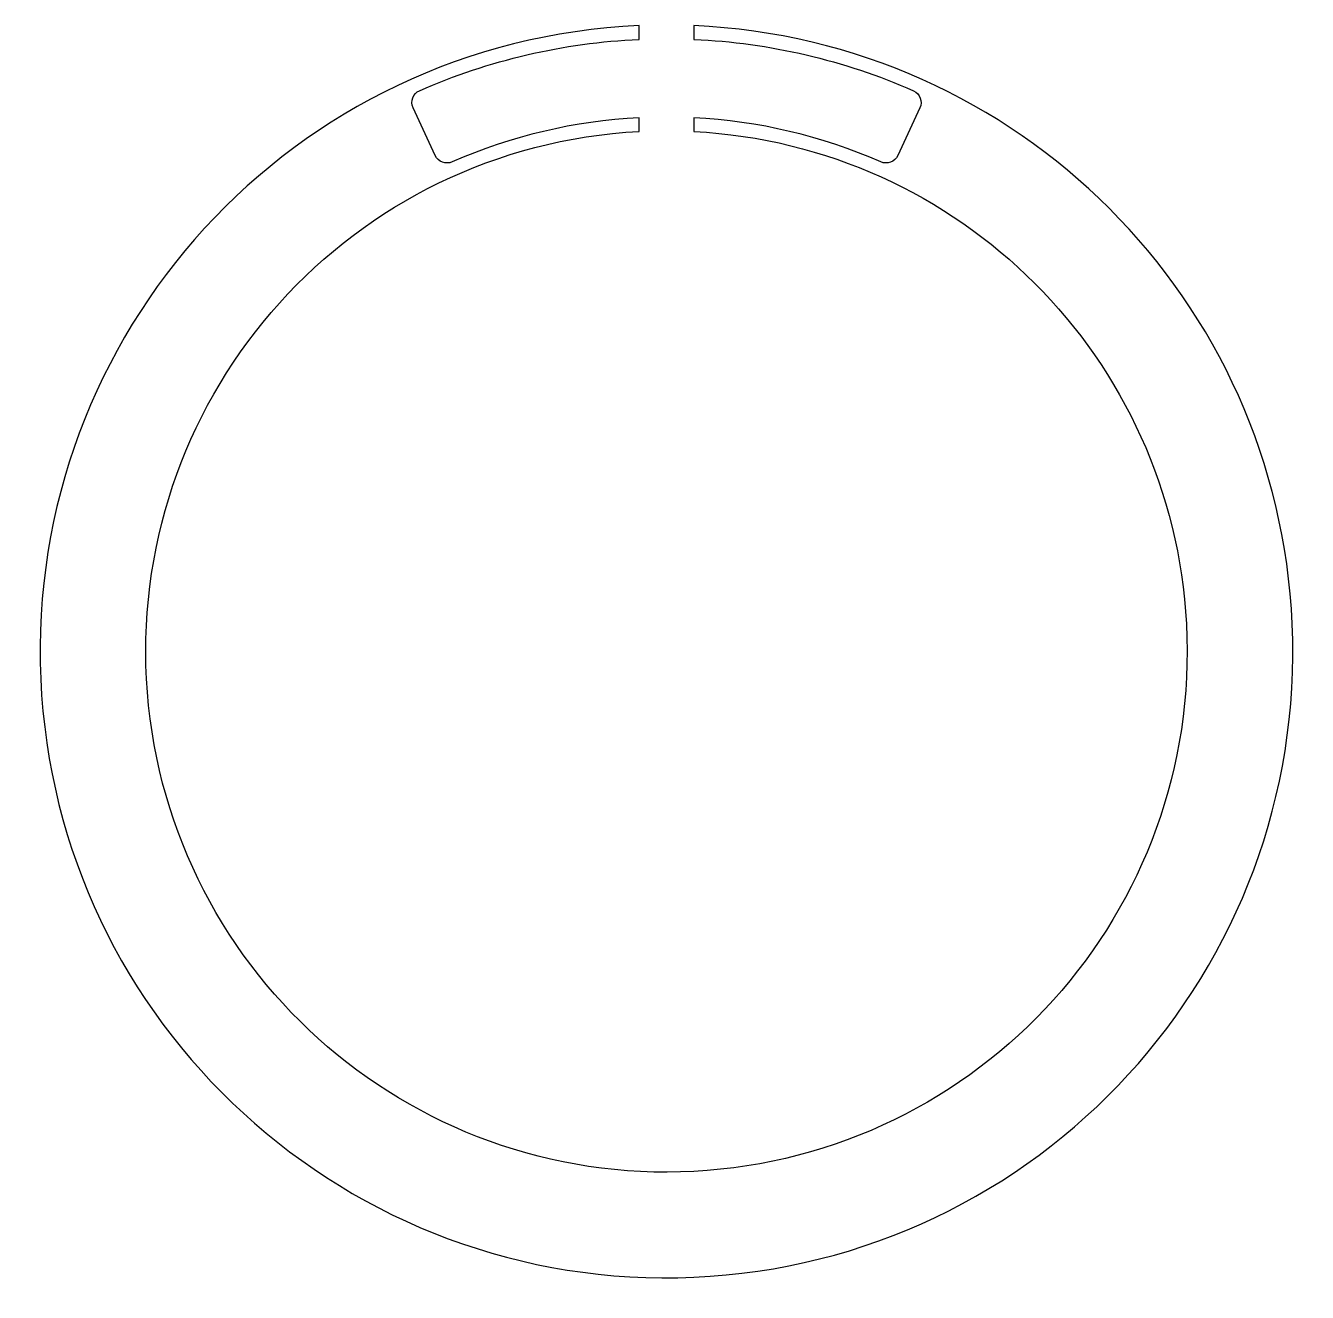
# Model space of a CAD drawing. Header units: inches. Extents: x 6.9 to 19.8, y 1.1 to 13.8.
import ezdxf

# ---------------------------------------------------------------- set-up
doc = ezdxf.new("R2010")
doc.units = ezdxf.units.IN
doc.header["$MEASUREMENT"] = 0
doc.layers.get('0').update_dxf_attribs({"lineweight": 0})

msp = doc.modelspace()

# ---------------------------------------------------------------- linework, layer by layer
at = {"color": 18, "lineweight": 25, "true_color": 0x000000}
msp.add_open_spline([(13.609, 13.803), (16.871, 13.66), (19.484, 11.048), (19.626, 7.786), (19.779, 4.31), (17.084, 1.369), (13.609, 1.217), (10.133, 1.065), (7.192, 3.759), (7.04, 7.234), (6.888, 10.71), (9.582, 13.651), (13.058, 13.803), (13.058, 13.803), (13.058, 13.665), (13.058, 13.665), (12.296, 13.631), (11.548, 13.456), (10.85, 13.149), (10.785, 13.12), (10.755, 13.043), (10.784, 12.978), (10.784, 12.977), (10.785, 12.976), (10.785, 12.975), (10.785, 12.975), (11.008, 12.497), (11.008, 12.497), (11.038, 12.433), (11.113, 12.404), (11.178, 12.433), (11.772, 12.693), (12.409, 12.844), (13.058, 12.877), (13.058, 12.877), (13.058, 12.739), (13.058, 12.739), (10.17, 12.587), (7.952, 10.122), (8.104, 7.234), (8.257, 4.347), (10.721, 2.129), (13.609, 2.281), (16.497, 2.433), (18.714, 4.898), (18.562, 7.786), (18.421, 10.461), (16.284, 12.598), (13.609, 12.739), (13.609, 12.739), (13.609, 12.877), (13.609, 12.877), (14.257, 12.844), (14.894, 12.693), (15.489, 12.433), (15.553, 12.404), (15.629, 12.433), (15.659, 12.497), (15.659, 12.497), (15.882, 12.975), (15.882, 12.975), (15.912, 13.04), (15.884, 13.117), (15.819, 13.148), (15.818, 13.148), (15.817, 13.148), (15.816, 13.149), (15.119, 13.456), (14.37, 13.631), (13.609, 13.665), (13.609, 13.665), (13.609, 13.803), (13.609, 13.803)], degree=3, knots=[0, 0, 0, 0, 1, 1, 1, 2, 2, 2, 3, 3, 3, 4, 4, 4, 5, 5, 5, 6, 6, 6, 7, 7, 7, 8, 8, 8, 9, 9, 9, 10, 10, 10, 11, 11, 11, 12, 12, 12, 13, 13, 13, 14, 14, 14, 15, 15, 15, 16, 16, 16, 17, 17, 17, 18, 18, 18, 19, 19, 19, 20, 20, 20, 21, 21, 21, 22, 22, 22, 23, 23, 23, 24, 24, 24, 24], dxfattribs=at)

doc.saveas('drawing.dxf')
